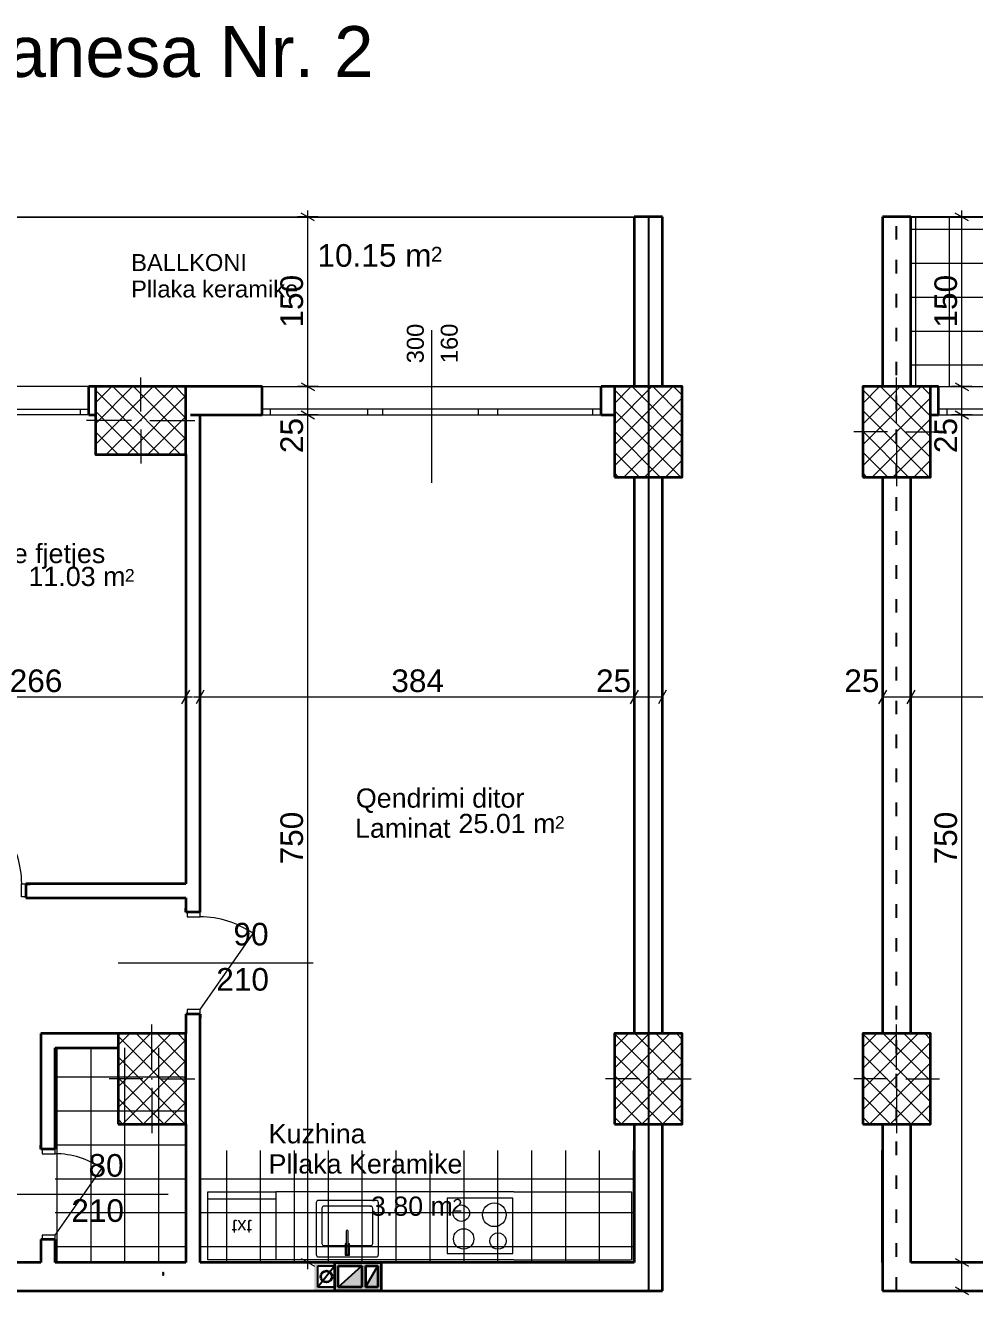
# Model space of a CAD drawing. Header units: centimetres. Extents: x 765 to 25620, y 224160 to 230516.
# Drawn here: x 8246 to 9086, y 229188 to 230311 of the extents above; entities that cross this region are included whole.
import ezdxf
from ezdxf.enums import TextEntityAlignment as Align

# ---------------------------------------------------------------- set-up
doc = ezdxf.new("R2010")
doc.units = ezdxf.units.CM
doc.header["$MEASUREMENT"] = 0
doc.linetypes.add('ACAD_ISO03W100', pattern=[30, 12, -18])
doc.linetypes.add('Small Dashed', pattern=[282.222222, 141.111111, -141.111111])
for name, color, linetype, lineweight, true_color in [('0_Pen_No__1#1_Pen_No__8', 7, 'Continuous', 35, 0xa80f02), ('0_Pen_No__8', 7, 'Continuous', 35, 0xa80f02), ('2D Drafting - General_Pen_No__8', 7, 'Continuous', 35, 0xa80f02), ('A-COLS_Pen_No__97#1_Pen_No__81', 7, 'Continuous', 20, 0x6a6a6a), ('Annotation - Text_Pen_No__8', 7, 'Continuous', 35, 0xa80f02), ('ARCHICAD Doors_Pen_No__23', 7, 'Continuous', 20, 0xff6600), ('ARCHICAD Doors_Pen_No__3', 7, 'Continuous', 18, 0xff6600), ('ARCHICAD Windows_Pen_No__23', 7, 'Continuous', 20, 0xff6600), ('ARCHICAD Windows_Pen_No__3', 7, 'Continuous', 18, 0xff6600), ('Interior - Furniture _Pen_No__81', 7, 'Continuous', 20, 0x6a6a6a), ('Structural - Shear_Pen_No__58', 7, 'Continuous', 25, 0xdf0000)]:
    doc.layers.add(name, color=color, linetype=linetype, lineweight=lineweight, true_color=true_color)
for name, color, linetype, lineweight in [('0_Pen_No__101', 252, 'Continuous', 13), ('ARCHICAD Door Markers_Pen_No__1', 7, 'Continuous', 13), ('ARCHICAD Door Markers_Pen_No__7', 7, 'Continuous', 35), ('ARCHICAD Doors_Pen_No__27', 7, 'Continuous', 35), ('ARCHICAD Window Markers_Pen_No__1', 7, 'Continuous', 13), ('ARCHICAD Window Markers_Pen_No__7', 7, 'Continuous', 35), ('ARCHICAD Windows_Pen_No__27', 7, 'Continuous', 35), ('Structural - Bearing_Pen_No__20', 1, 'Continuous', 0), ('Structural - Bearing_Pen_No__21', 7, 'Continuous', 35), ('Structural - Bearing_Pen_No__27', 7, 'Continuous', 35)]:
    doc.layers.add(name, color=color, linetype=linetype, lineweight=lineweight)
for name, color, linetype in [('ARCHICAD Door Markers', 7, 'Continuous'), ('ARCHICAD Doors', 7, 'Continuous'), ('ARCHICAD Window Markers', 7, 'Continuous'), ('ARCHICAD Windows', 7, 'Continuous'), ('Dimensioning - General', 7, 'Continuous'), ('Structural - Bearing', 7, 'Continuous')]:
    doc.layers.add(name, color=color, linetype=linetype)
doc.styles.add('GENERATED_STYLE_1', font='arial.ttf')
doc.styles.get("Standard").update_dxf_attribs({"font": 'arial.ttf'})
pattern_1 = [(45, (7503.37, 207240.939), (-9.192388, 9.192388), []), (135, (7503.37, 207240.939), (9.192388, 9.192388), [])]
pattern_2 = [(45, (7283.656, 207240.939), (-9.192388, 9.192388), []), (135, (7283.656, 207240.939), (9.192388, 9.192388), [])]

# ---------------------------------------------------------------- blocks, each defined once
blk = doc.blocks.new('Triple Window 22')
at = {"layer": 'ARCHICAD Windows_Pen_No__23', "color": 30, "linetype": 'Continuous', "lineweight": 20, "true_color": 0xff6600}
for p, q in [((-1500, 0), (-1425, 0)), ((-1425, 0), (-1425, -50)), ((-568, -50), (-568, 0)), ((-568, 0), (-500, 0)), ((-500, 0), (-432, 0)), ((-432, 0), (-432, -50)), ((412.5, -50), (412.5, 0)), ((412.5, 0), (500, 0)), ((500, 0), (587.5, 0)), ((587.5, 0), (587.5, -50)), ((1425, -50), (1425, 0)), ((1425, 0), (1500, 0)), ((-1425, -50), (-1500, -50)), ((-500, -50), (-568, -50)), ((-432, -50), (-500, -50)), ((500, -50), (412.5, -50)), ((587.5, -50), (500, -50)), ((1500, -50), (1425, -50))]:
    blk.add_line(p, q, dxfattribs=at)
at = {"layer": 'ARCHICAD Windows_Pen_No__27', "color": 7, "linetype": 'Continuous', "lineweight": 35}
for p, q in [((-1500, 0), (-1500, -50)), ((-1500, 0), (-1500, -50)), ((1500, 0), (1500, -50)), ((1500, 0), (1500, -50)), ((-1500, -50), (-1500, -250)), ((1500, -50), (1500, -250))]:
    blk.add_line(p, q, dxfattribs=at)
at = {"layer": 'ARCHICAD Windows_Pen_No__3', "color": 30, "linetype": 'Continuous', "lineweight": 18, "true_color": 0xff6600}
for p, q in [((-1500, 0), (1500, 0)), ((-1425, 0), (-568, 0)), ((-432, 0), (412.5, 0)), ((587.5, 0), (1425, 0)), ((-568, -50), (-1425, -50)), ((412.5, -50), (-432, -50)), ((1425, -50), (587.5, -50)), ((-1500, -250), (1500, -250))]:
    blk.add_line(p, q, dxfattribs=at)
blk = doc.blocks.new('Door 22_2')
at = {"layer": 'ARCHICAD Doors_Pen_No__23', "color": 30, "linetype": 'Continuous', "lineweight": 20, "true_color": 0xff6600}
for p, q in [((-410, 0), (-450, 0)), ((-450, 0), (-450, -115)), ((-410, -115), (-410, 0)), ((450, 0), (410, 0)), ((410, 0), (410, -115)), ((450, -115), (450, 0)), ((-450, -115), (-410, -115)), ((410, -115), (450, -115))]:
    blk.add_line(p, q, dxfattribs=at)
at = {"layer": 'ARCHICAD Doors_Pen_No__27', "color": 7, "linetype": 'Continuous', "lineweight": 35}
for p, q in [((-450, 0), (-487, 0)), ((-450, 0), (-487, 0)), ((-450, 0), (-450, -115)), ((-450, 0), (-450, -115)), ((450, 0), (450, -115)), ((450, 0), (450, -115)), ((450, 0), (487, 0)), ((450, 0), (487, 0)), ((-450, -125), (-487, -125)), ((-450, -125), (-487, -125)), ((-450, -115), (-450, -125)), ((-450, -115), (-450, -125)), ((450, -115), (450, -125)), ((450, -115), (450, -125)), ((450, -125), (487, -125)), ((450, -125), (487, -125))]:
    blk.add_line(p, q, dxfattribs=at)
at = {"layer": 'ARCHICAD Doors_Pen_No__3', "color": 30, "linetype": 'Continuous', "lineweight": 18, "true_color": 0xff6600}
blk.add_line((410, 0), (-262, 470), dxfattribs=at)
blk.add_arc((410, 0), 820, 145, 180, dxfattribs=at)
blk = doc.blocks.new('D Marker 22_3')
at = {"layer": 'ARCHICAD Door Markers_Pen_No__1', "color": 7, "linetype": 'Continuous', "lineweight": 13}
blk.add_line((0, -1125), (0, 600), dxfattribs=at)
at = {"layer": 'ARCHICAD Door Markers_Pen_No__7', "color": 7, "lineweight": 35, "style": 'GENERATED_STYLE_1'}
for tag, p in [('AC_MarkerText_3', (-369, -204)), ('AC_MarkerText_2', (31, -356))]:
    blk.add_attdef(tag, text='', height=200, rotation=270, dxfattribs=at).set_placement(p, align=Align.BOTTOM_LEFT)
blk = doc.blocks.new('Door 22')
at = {"layer": 'ARCHICAD Doors_Pen_No__23', "color": 30, "linetype": 'Continuous', "lineweight": 20, "true_color": 0xff6600}
for p, q in [((-360, 0), (-400, 0)), ((-400, 0), (-400, -115)), ((-360, -115), (-360, 0)), ((400, 0), (360, 0)), ((360, 0), (360, -115)), ((400, -115), (400, 0)), ((-400, -115), (-360, -115)), ((360, -115), (400, -115))]:
    blk.add_line(p, q, dxfattribs=at)
at = {"layer": 'ARCHICAD Doors_Pen_No__27', "color": 7, "linetype": 'Continuous', "lineweight": 35}
for p, q in [((-400, 0), (-437, 0)), ((-400, 0), (-437, 0)), ((-400, 0), (-400, -115)), ((-400, 0), (-400, -115)), ((400, 0), (400, -115)), ((400, 0), (400, -115)), ((400, 0), (437, 0)), ((400, 0), (437, 0)), ((-400, -125), (-437, -125)), ((-400, -125), (-437, -125)), ((-400, -115), (-400, -125)), ((-400, -115), (-400, -125)), ((400, -115), (400, -125)), ((400, -115), (400, -125)), ((400, -125), (437, -125)), ((400, -125), (437, -125))]:
    blk.add_line(p, q, dxfattribs=at)
at = {"layer": 'ARCHICAD Doors_Pen_No__3', "color": 30, "linetype": 'Continuous', "lineweight": 18, "true_color": 0xff6600}
blk.add_line((360, 0), (-230, 413), dxfattribs=at)
blk.add_arc((360, 0), 720, 145, 180, dxfattribs=at)
blk = doc.blocks.new('D Marker 22_2')
at = {"layer": 'ARCHICAD Door Markers_Pen_No__1', "color": 7, "linetype": 'Continuous', "lineweight": 13}
blk.add_line((0, 1000), (0, -725), dxfattribs=at)
at = {"layer": 'ARCHICAD Door Markers_Pen_No__7', "color": 7, "lineweight": 35, "style": 'GENERATED_STYLE_1'}
for tag, p in [('AC_MarkerText_3', (-369, 665)), ('AC_MarkerText_2', (31, 665))]:
    blk.add_attdef(tag, text='', height=200, rotation=270, dxfattribs=at).set_placement(p, align=Align.BOTTOM_LEFT)
blk = doc.blocks.new('Double Sash Window 22_2')
at = {"layer": 'ARCHICAD Windows_Pen_No__23', "color": 30, "linetype": 'Continuous', "lineweight": 20, "true_color": 0xff6600}
for p, q in [((-800, 0), (-725, 0)), ((-725, 0), (-725, -50)), ((-50, -50), (-50, 0)), ((-50, 0), (0, 0)), ((0, 0), (50, 0)), ((50, 0), (50, -50)), ((725, -50), (725, 0)), ((725, 0), (800, 0)), ((-725, -50), (-800, -50)), ((0, -50), (-50, -50)), ((50, -50), (0, -50)), ((800, -50), (725, -50))]:
    blk.add_line(p, q, dxfattribs=at)
at = {"layer": 'ARCHICAD Windows_Pen_No__27', "color": 7, "linetype": 'Continuous', "lineweight": 35}
for p, q in [((-800, 0), (-800, -50)), ((-800, 0), (-800, -50)), ((800, 0), (800, -50)), ((800, 0), (800, -50)), ((-800, -50), (-800, -250)), ((800, -50), (800, -250))]:
    blk.add_line(p, q, dxfattribs=at)
at = {"layer": 'ARCHICAD Windows_Pen_No__3', "color": 30, "linetype": 'Continuous', "lineweight": 18, "true_color": 0xff6600}
for p, q in [((-800, 0), (800, 0)), ((-725, 0), (-50, 0)), ((50, 0), (725, 0)), ((-50, -50), (-725, -50)), ((725, -50), (50, -50)), ((-800, -250), (800, -250))]:
    blk.add_line(p, q, dxfattribs=at)
blk = doc.blocks.new('W Marker 22')
at = {"layer": 'ARCHICAD Window Markers_Pen_No__1', "color": 7, "linetype": 'Continuous', "lineweight": 13}
blk.add_line((0, -750), (0, 600), dxfattribs=at)
at = {"layer": 'ARCHICAD Window Markers_Pen_No__7', "color": 7, "lineweight": 35, "style": 'GENERATED_STYLE_1'}
for tag, p in [('AC_MarkerText_2_1', (-24, -701)), ('AC_MarkerText_2_0', (276, -701))]:
    blk.add_attdef(tag, text='', height=150, rotation=90, dxfattribs=at).set_placement(p, align=Align.BOTTOM_LEFT)

msp = doc.modelspace()

# ---------------------------------------------------------------- hatches: boundary and pattern name
at = {"layer": 'A-COLS_Pen_No__97#1_Pen_No__81', "linetype": 'Continuous', "lineweight": 20, "true_color": 0x6a6a6a}
h = msp.add_hatch(color=251, dxfattribs=at)
h.paths.add_polyline_path([(8522.4, 229216.8), (8522.4, 229191.8), (8501.4, 229191.8), (8501.4, 229216.8)])
h.paths.add_polyline_path([(8519.4, 229213.8), (8504.4, 229213.8), (8504.4, 229194.8), (8519.4, 229194.8)], flags=0)
h = msp.add_hatch(color=251, dxfattribs=at)
h.paths.add_polyline_path([(8560.4, 229216.8), (8519.4, 229216.8), (8519.4, 229191.8), (8560.4, 229191.8)])
h.paths.add_polyline_path([(8546.4, 229213.8), (8557.4, 229213.8), (8557.4, 229194.8), (8546.4, 229194.8)], flags=0)
h.paths.add_polyline_path([(8543.4, 229213.8), (8543.4, 229194.8), (8522.4, 229194.8), (8522.4, 229213.8)], flags=0)
for points in [[(8543.4, 229213.8), (8543.4, 229194.8), (8522.4, 229194.8)], [(8546.4, 229194.8), (8557.4, 229194.8), (8557.4, 229213.8)]]:
    msp.add_hatch(color=251, dxfattribs=at).paths.add_polyline_path(points)
at = {"layer": 'Structural - Bearing', "linetype": 'Continuous', "lineweight": 0, "true_color": 0x000000}
h = msp.add_hatch(dxfattribs=at)
h.set_pattern_fill('CONCRETE_BLOCK', color=18, scale=0.1, style=0, pattern_type=2)
h.set_pattern_definition(pattern_2)
h.paths.add_polyline_path([(8307.6, 229991.7), (8307.6, 229931.7), (8387.6, 229931.7), (8387.6, 229991.7)])
h = msp.add_hatch(dxfattribs=at)
h.set_pattern_fill('CONCRETE_BLOCK', color=18, scale=0.1, style=0, pattern_type=2)
h.set_pattern_definition(pattern_2)
h.paths.add_polyline_path([(8766.8, 229911.7), (8826.8, 229911.7), (8826.8, 229991.7), (8766.8, 229991.7)])
h = msp.add_hatch(dxfattribs=at)
h.set_pattern_fill('CONCRETE_BLOCK', color=18, scale=0.1, style=0, pattern_type=2)
h.set_pattern_definition(pattern_1)
h.paths.add_polyline_path([(8986.5, 229911.7), (9046.5, 229911.7), (9046.5, 229991.7), (8986.5, 229991.7)])
h = msp.add_hatch(dxfattribs=at)
h.set_pattern_fill('CONCRETE_BLOCK', color=18, scale=0.1, style=0, pattern_type=2)
h.set_pattern_definition(pattern_2)
h.paths.add_polyline_path([(8327.6, 229339.3), (8387.6, 229339.3), (8387.6, 229419.3), (8327.6, 229419.3)])
h = msp.add_hatch(dxfattribs=at)
h.set_pattern_fill('CONCRETE_BLOCK', color=18, scale=0.1, style=0, pattern_type=2)
h.set_pattern_definition(pattern_2)
h.paths.add_polyline_path([(8766.8, 229339.3), (8826.8, 229339.3), (8826.8, 229419.3), (8766.8, 229419.3)])
h = msp.add_hatch(dxfattribs=at)
h.set_pattern_fill('CONCRETE_BLOCK', color=18, scale=0.1, style=0, pattern_type=2)
h.set_pattern_definition(pattern_1)
h.paths.add_polyline_path([(8986.5, 229339.3), (9046.5, 229339.3), (9046.5, 229419.3), (8986.5, 229419.3)])

# ---------------------------------------------------------------- linework, layer by layer
at = {"color": 2}
for p, q in [((8784.3, 230141.9), (8784.3, 229991.7)), ((9004, 230141.9), (9004, 229991.7))]:
    msp.add_line(p, q, dxfattribs=at)
at = {"color": 0}
for p, q in [((9004, 230141.9), (9363.4, 230141.9)), ((8504.4, 229194.8), (8504.4, 229213.8)), ((8504.4, 229213.8), (8519.4, 229213.8)), ((8519.4, 229213.8), (8504.4, 229194.8)), ((8504.4, 229194.8), (8504.4, 229213.8)), ((8504.4, 229213.8), (8519.4, 229213.8)), ((8519.4, 229213.8), (8519.4, 229194.8)), ((8543.4, 229213.8), (8522.4, 229213.8)), ((8522.4, 229213.8), (8522.4, 229194.8)), ((8522.4, 229194.8), (8543.4, 229213.8)), ((8557.4, 229213.8), (8546.4, 229213.8)), ((8546.4, 229213.8), (8546.4, 229194.8)), ((8546.4, 229194.8), (8557.4, 229213.8)), ((8519.4, 229194.8), (8504.4, 229194.8))]:
    msp.add_line(p, q, dxfattribs=at)
msp.add_lwpolyline([(8796.8, 229191.8), (8784.3, 229191.8), (7801.3, 229191.8), (7801.3, 229991.7), (8108.6, 229991.7), (8108.6, 230141.6), (8796.8, 230141.9), (8796.8, 229191.8)], dxfattribs=at)
at = {"color": 251, "linetype": 'ACAD_ISO03W100', "true_color": 0x6a6a6a}
msp.add_lwpolyline([(9565.2, 229191.8), (9016.5, 229191.8), (9016.5, 230141.9), (9727.7, 230141.9), (9727.7, 229419.3), (9727.7, 229414.5), (9565.2, 229414.5), (9565.2, 229191.8)], dxfattribs=at)
at = {"layer": '0_Pen_No__1#1_Pen_No__8', "color": 14, "linetype": 'Continuous', "lineweight": 35, "true_color": 0xa80f02}
for p, q in [((8519.4, 229191.8), (8519.4, 229216.8)), ((8519.4, 229216.8), (8560.4, 229216.8)), ((8522.4, 229194.8), (8522.4, 229213.8)), ((8522.4, 229213.8), (8543.4, 229213.8)), ((8543.4, 229213.8), (8543.4, 229194.8)), ((8546.4, 229213.8), (8546.4, 229194.8)), ((8546.4, 229213.8), (8557.4, 229213.8)), ((8557.4, 229213.8), (8557.4, 229194.8)), ((8560.4, 229216.8), (8560.4, 229191.8)), ((8560.4, 229191.8), (8519.4, 229191.8)), ((8543.4, 229194.8), (8522.4, 229194.8)), ((8557.4, 229194.8), (8546.4, 229194.8))]:
    msp.add_line(p, q, dxfattribs=at)
at = {"layer": '0_Pen_No__101', "color": 252, "linetype": 'Continuous', "lineweight": 13}
for p, q in [((9033.4, 229991.7), (9033.4, 230141.9)), ((9063.4, 229991.7), (9063.4, 230141.9)), ((9029, 230130.9), (9366.5, 230130.9)), ((9029, 230100.9), (9366.5, 230100.9)), ((9029, 230070.9), (9366.5, 230070.9)), ((9029, 230040.9), (9366.5, 230040.9)), ((9029, 230010.9), (9366.5, 230010.9)), ((8273.7, 229216.8), (8273.7, 229406.8)), ((8303.7, 229216.8), (8303.7, 229406.8)), ((8333.7, 229216.8), (8333.7, 229406.8)), ((8363.7, 229216.8), (8363.7, 229406.8)), ((8271.8, 229380.9), (8387.6, 229380.9)), ((8271.8, 229350.9), (8387.6, 229350.9)), ((8271.8, 229320.9), (8387.6, 229320.9)), ((8423.7, 229216.8), (8423.7, 229315.8)), ((8453.7, 229216.8), (8453.7, 229315.8)), ((8483.7, 229216.8), (8483.7, 229315.8)), ((8513.7, 229216.8), (8513.7, 229315.8)), ((8543.7, 229216.8), (8543.7, 229315.8)), ((8573.7, 229216.8), (8573.7, 229315.8)), ((8603.7, 229216.8), (8603.7, 229315.8)), ((8633.7, 229216.8), (8633.7, 229315.8)), ((8663.7, 229216.8), (8663.7, 229315.8)), ((8693.7, 229216.8), (8693.7, 229315.8)), ((8723.7, 229216.8), (8723.7, 229315.8)), ((8753.7, 229216.8), (8753.7, 229315.8)), ((8783.7, 229216.8), (8783.7, 229315.8)), ((9003.4, 229216.8), (9003.4, 229315.8)), ((8271.8, 229290.9), (8387.6, 229290.9)), ((8400.1, 229290.9), (8784.3, 229290.9)), ((8271.8, 229260.9), (8387.6, 229260.9)), ((8400.1, 229260.9), (8784.3, 229260.9)), ((8271.8, 229230.9), (8387.6, 229230.9)), ((8400.1, 229230.9), (8784.3, 229230.9))]:
    msp.add_line(p, q, dxfattribs=at)
at = {"layer": '2D Drafting - General_Pen_No__8', "color": 14, "linetype": 'Continuous', "lineweight": 35, "true_color": 0xa80f02}
msp.add_circle((8511.9, 229204.3), 5, dxfattribs=at)
at = {"layer": 'Dimensioning - General', "color": 7, "linetype": 'Continuous', "lineweight": 13}
for p, q in [((8495.5, 230141.9), (8495.5, 230147.7)), ((9074.2, 230141.9), (9074.2, 230147.7)), ((8504.5, 230141.9), (8486.5, 230141.9)), ((8501.5, 230138.4), (8489.5, 230145.3)), ((8495.5, 229991.7), (8495.5, 230141.9)), ((9083.2, 230141.9), (9065.2, 230141.9)), ((9080.2, 230138.4), (9068.2, 230145.3)), ((9074.2, 229991.7), (9074.2, 230141.9)), ((8504.5, 229991.7), (8486.5, 229991.7)), ((8504.5, 229991.7), (8486.5, 229991.7)), ((8489.5, 229995.2), (8501.5, 229988.2)), ((8489.5, 229995.2), (8501.5, 229988.2)), ((8495.5, 229966.7), (8495.5, 229991.7)), ((9083.2, 229991.7), (9065.2, 229991.7)), ((9083.2, 229991.7), (9065.2, 229991.7)), ((9068.2, 229995.2), (9080.2, 229988.2)), ((9068.2, 229995.2), (9080.2, 229988.2)), ((9074.2, 229966.7), (9074.2, 229991.7)), ((8504.5, 229966.7), (8486.5, 229966.7)), ((8504.5, 229966.7), (8486.5, 229966.7)), ((8489.5, 229970.2), (8501.5, 229963.2)), ((8489.5, 229970.2), (8501.5, 229963.2)), ((8495.5, 229216.8), (8495.5, 229966.7)), ((9083.2, 229966.7), (9065.2, 229966.7)), ((9083.2, 229966.7), (9065.2, 229966.7)), ((9068.2, 229970.2), (9080.2, 229963.2)), ((9068.2, 229970.2), (9080.2, 229963.2)), ((9074.2, 229216.8), (9074.2, 229966.7)), ((8384.1, 229711.2), (8391, 229723.2)), ((8387.6, 229708.2), (8387.6, 229726.2)), ((8403.5, 229723.2), (8396.6, 229711.2)), ((8400.1, 229708.2), (8400.1, 229726.2)), ((8787.7, 229723.2), (8780.8, 229711.2)), ((8787.7, 229723.2), (8780.8, 229711.2)), ((8784.3, 229708.2), (8784.3, 229726.2)), ((8812.7, 229723.2), (8805.8, 229711.2)), ((8812.7, 229723.2), (8805.8, 229711.2)), ((8809.3, 229708.2), (8809.3, 229726.2)), ((8809.3, 229708.2), (8809.3, 229726.2)), ((9007.5, 229723.2), (9000.5, 229711.2)), ((9007.5, 229723.2), (9000.5, 229711.2)), ((9004, 229708.2), (9004, 229726.2)), ((9032.5, 229723.2), (9025.5, 229711.2)), ((9032.5, 229723.2), (9025.5, 229711.2)), ((9029, 229708.2), (9029, 229726.2)), ((9029, 229708.2), (9029, 229726.2)), ((8121.3, 229717.2), (8387.6, 229717.2)), ((8387.6, 229717.2), (8393.4, 229717.2)), ((8394.2, 229717.2), (8400.1, 229717.2)), ((8400.1, 229717.2), (8784.3, 229717.2)), ((8400.1, 229717.2), (8784.3, 229717.2)), ((8784.3, 229717.2), (8809.3, 229717.2)), ((9004, 229717.2), (9029, 229717.2)), ((9029, 229717.2), (9379, 229717.2)), ((8504.5, 229216.8), (8486.5, 229216.8)), ((8489.5, 229220.3), (8501.5, 229213.4)), ((8495.5, 229210.9), (8495.5, 229216.8)), ((9083.2, 229216.8), (9065.2, 229216.8)), ((9083.2, 229216.8), (9065.2, 229216.8)), ((9068.2, 229220.3), (9080.2, 229213.4)), ((9068.2, 229220.3), (9080.2, 229213.4)), ((9074.2, 229191.8), (9074.2, 229216.8)), ((9083.2, 229191.8), (9065.2, 229191.8)), ((9083.2, 229191.8), (9065.2, 229191.8)), ((9068.2, 229195.3), (9080.2, 229188.4)), ((9068.2, 229195.3), (9080.2, 229188.4))]:
    msp.add_line(p, q, dxfattribs=at)
at = {"layer": 'Interior - Furniture _Pen_No__81', "color": 251, "linetype": 'Continuous', "lineweight": 20, "true_color": 0x6a6a6a}
for p, q in [((8407.1, 229279.2), (8467.1, 229279.2)), ((8407.1, 229219.2), (8407.1, 229279.2)), ((8407.1, 229273.2), (8467.1, 229273.2)), ((8500.4, 229279.2), (8467.1, 229279.2)), ((8467.1, 229279.2), (8467.1, 229219.2)), ((8560.4, 229279.2), (8500.4, 229279.2)), ((8555.9, 229271.7), (8504.9, 229271.7)), ((8617.9, 229279.2), (8560.4, 229279.2)), ((8677.9, 229279.2), (8617.9, 229279.2)), ((8676.9, 229273.7), (8618.9, 229273.7)), ((8618.9, 229273.7), (8618.9, 229224.7)), ((8676.9, 229224.7), (8676.9, 229273.7)), ((8677.9, 229279.2), (8781.9, 229279.2)), ((8781.9, 229279.2), (8781.9, 229219.2)), ((8502.9, 229269.7), (8502.9, 229223.7)), ((8507.9, 229264.7), (8507.9, 229233.7)), ((8550.9, 229266.7), (8509.9, 229266.7)), ((8552.9, 229233.7), (8552.9, 229264.7)), ((8557.9, 229223.7), (8557.9, 229269.7)), ((8529.5, 229244.5), (8529.5, 229224.7)), ((8531.3, 229224.7), (8531.3, 229244.5)), ((8509.9, 229231.7), (8550.9, 229231.7)), ((8528.4, 229233.4), (8528.4, 229229.9)), ((8529.5, 229233.4), (8528.4, 229233.4)), ((8528.4, 229229.9), (8529.5, 229229.9)), ((8529.5, 229229.8), (8528.4, 229229.8)), ((8528.4, 229229.8), (8528.4, 229223.3)), ((8529.5, 229229.9), (8529.5, 229233.4)), ((8529.5, 229224.7), (8529.5, 229229.8)), ((8532.4, 229233.4), (8531.3, 229233.4)), ((8531.3, 229233.4), (8531.3, 229229.9)), ((8531.3, 229229.9), (8532.4, 229229.9)), ((8532.4, 229229.8), (8531.3, 229229.8)), ((8531.3, 229229.8), (8531.3, 229224.7)), ((8532.4, 229229.9), (8532.4, 229233.4)), ((8532.4, 229223.3), (8532.4, 229229.8)), ((8467.1, 229219.2), (8407.1, 229219.2)), ((8500.4, 229219.2), (8467.1, 229219.2)), ((8560.4, 229219.2), (8500.4, 229219.2)), ((8504.9, 229221.7), (8555.9, 229221.7)), ((8528.4, 229223.3), (8532.4, 229223.3)), ((8617.9, 229219.2), (8560.4, 229219.2)), ((8677.9, 229219.2), (8617.9, 229219.2)), ((8618.9, 229224.7), (8676.9, 229224.7)), ((8677.9, 229219.2), (8781.9, 229219.2))]:
    msp.add_line(p, q, dxfattribs=at)
for centre, major_axis, start_param, end_param in [((8504.9, 229269.7), (1.41, 1.41), 0.785398, 2.356194), ((8555.9, 229269.7), (-1.41, 1.41), 3.926991, 5.497787), ((8509.9, 229264.7), (1.41, 1.41), 0.785398, 2.356194), ((8550.9, 229264.7), (-1.41, 1.41), 3.926991, 5.497787), ((8631.3, 229260.4), (5.13, 5.13), 2.35619449019202, 8.639379797371607), ((8660.5, 229259), (7.42, 7.42), 2.356194490192212, 8.639379797371799), ((8530.4, 229244.5), (-0.636, 0.636), 3.929561, 7.071153), ((8633.4, 229237.6), (-6.36, 6.36), 0.785398, 7.068583), ((8663.8, 229235.7), (5.13, 5.13), 2.356194490192034, 8.63937979737162), ((8509.9, 229233.7), (-1.41, 1.41), 0.785398, 2.356194), ((8550.9, 229233.7), (1.41, 1.41), 3.926991, 5.497787), ((8504.9, 229223.7), (-1.41, 1.41), 0.785398, 2.356194), ((8530.4, 229224.7), (-0.636, 0.636), 0.785398, 3.926991), ((8530.4, 229224.7), (-0.636, 0.636), 0.785398, 3.926991), ((8555.9, 229223.7), (1.41, 1.41), 3.926991, 5.497787)]:
    msp.add_ellipse(centre, major_axis=major_axis, ratio=1, start_param=start_param, end_param=end_param, dxfattribs=at)
msp.add_point((8550.9, 229266.7), dxfattribs=at)
at = {"layer": 'Structural - Bearing_Pen_No__20', "color": 1, "linetype": 'Continuous', "lineweight": 0}
for p, q in [((8347.6, 229969.7), (8347.6, 229999.7)), ((9016.5, 229959.7), (9016.5, 229999.7)), ((8339.6, 229961.7), (8299.6, 229961.7)), ((8355.6, 229961.7), (8395.6, 229961.7)), ((8347.6, 229953.7), (8347.6, 229923.7)), ((9008.5, 229951.7), (8978.5, 229951.7)), ((9024.5, 229951.7), (9054.5, 229951.7)), ((9016.5, 229943.7), (9016.5, 229903.7)), ((8357.6, 229387.3), (8357.6, 229427.3)), ((8796.8, 229387.3), (8796.8, 229427.3)), ((9016.5, 229387.3), (9016.5, 229427.3)), ((8349.6, 229379.3), (8319.6, 229379.3)), ((8357.6, 229371.3), (8357.6, 229331.3)), ((8365.6, 229379.3), (8395.6, 229379.3)), ((8788.8, 229379.3), (8758.8, 229379.3)), ((8796.8, 229371.3), (8796.8, 229331.3)), ((8804.8, 229379.3), (8834.8, 229379.3)), ((9008.5, 229379.3), (8978.5, 229379.3)), ((9016.5, 229371.3), (9016.5, 229331.3)), ((9024.5, 229379.3), (9054.5, 229379.3))]:
    msp.add_line(p, q, dxfattribs=at)
for p in [(8347.6, 229961.7), (9016.5, 229951.7), (8357.6, 229379.3), (8796.8, 229379.3), (9016.5, 229379.3)]:
    msp.add_point(p, dxfattribs=at)
at = {"layer": 'Structural - Bearing_Pen_No__21', "color": 7, "linetype": 'Continuous', "lineweight": 35, "flags": 128}
for points in [[(8307.6, 229991.7), (8307.6, 229931.7), (8387.6, 229931.7), (8387.6, 229991.7)], [(8766.8, 229911.7), (8826.8, 229911.7), (8826.8, 229991.7), (8766.8, 229991.7)], [(8986.5, 229911.7), (9046.5, 229911.7), (9046.5, 229991.7), (8986.5, 229991.7)], [(8327.6, 229339.3), (8387.6, 229339.3), (8387.6, 229419.3), (8327.6, 229419.3)], [(8766.8, 229339.3), (8826.8, 229339.3), (8826.8, 229419.3), (8766.8, 229419.3)], [(8986.5, 229339.3), (9046.5, 229339.3), (9046.5, 229419.3), (8986.5, 229419.3)]]:
    msp.add_lwpolyline(points, close=True, dxfattribs=at)
at = {"layer": 'Structural - Bearing_Pen_No__27', "color": 7, "linetype": 'Continuous', "lineweight": 35}
for p, q in [((8301.8, 229971.7), (8301.8, 229991.7)), ((8455, 229971.7), (8455, 229991.7)), ((8755, 229971.7), (8755, 229991.7)), ((9053.6, 229971.7), (9053.6, 229991.7)), ((8301.8, 229966.7), (8301.8, 229971.7)), ((8455, 229966.7), (8455, 229971.7)), ((8755, 229966.7), (8755, 229971.7)), ((9053.6, 229966.7), (9053.6, 229971.7)), ((8246, 229551.8), (8249.7, 229551.8)), ((8246, 229551.8), (8246, 229540.3)), ((8246, 229540.3), (8246, 229539.3)), ((8246, 229539.3), (8249.7, 229539.3)), ((8387.6, 229526.6), (8387.6, 229530.3)), ((8400.1, 229526.6), (8400.1, 229530.3)), ((8388.6, 229526.6), (8387.6, 229526.6)), ((8400.1, 229526.6), (8388.6, 229526.6)), ((8387.6, 229436.6), (8387.6, 229432.9)), ((8388.6, 229436.6), (8387.6, 229436.6)), ((8400.1, 229436.6), (8388.6, 229436.6)), ((8400.1, 229436.6), (8400.1, 229432.9)), ((8259.3, 229317), (8259.3, 229320.7)), ((8260.3, 229317), (8259.3, 229317)), ((8271.8, 229317), (8260.3, 229317)), ((8271.8, 229317), (8271.8, 229320.7)), ((8259.3, 229237), (8259.3, 229233.3)), ((8260.3, 229237), (8259.3, 229237)), ((8271.8, 229237), (8260.3, 229237)), ((8271.8, 229237), (8271.8, 229233.3))]:
    msp.add_line(p, q, dxfattribs=at)
at = {"layer": 'Structural - Bearing_Pen_No__27', "color": 7, "linetype": 'Continuous', "lineweight": 35, "flags": 128}
for points in [[(8784.3, 230141.9), (8784.3, 229991.7)], [(8809.3, 230141.9), (8784.3, 230141.9)], [(8809.3, 229991.7), (8809.3, 230141.9)], [(9004, 230141.9), (9004, 229991.7)], [(9029, 230141.9), (9004, 230141.9)], [(9029, 229991.7), (9029, 230141.9)], [(8307.6, 229991.7), (8301.8, 229991.7)], [(8391.8, 229991.7), (8387.6, 229991.7)], [(8455, 229991.7), (8391.8, 229991.7)], [(8766.8, 229991.7), (8755, 229991.7)], [(9053.6, 229991.7), (9046.5, 229991.7)], [(8301.8, 229966.7), (8307.6, 229966.7)], [(8391.8, 229966.7), (8416.8, 229966.7)], [(8400.1, 229526.6), (8400.1, 229966.7)], [(8416.8, 229966.7), (8455, 229966.7)], [(8755, 229966.7), (8766.8, 229966.7)], [(9046.5, 229966.7), (9053.6, 229966.7)], [(8387.6, 229931.7), (8387.6, 229551.8)], [(8784.3, 229911.7), (8784.3, 229419.3)], [(8809.3, 229419.3), (8809.3, 229911.7)], [(9004, 229911.7), (9004, 229419.3)], [(9029, 229419.3), (9029, 229911.7)], [(8387.6, 229551.8), (8246, 229551.8)], [(8246, 229539.3), (8387.6, 229539.3)], [(8387.6, 229539.3), (8387.6, 229526.6)], [(8387.6, 229436.6), (8387.6, 229419.3)], [(8400.1, 229216.8), (8400.1, 229436.6)], [(8327.6, 229419.3), (8259.3, 229419.3)], [(8259.3, 229419.3), (8259.3, 229406.8)], [(8259.3, 229406.8), (8259.3, 229317)], [(8271.8, 229406.8), (8327.6, 229406.8)], [(8271.8, 229317), (8271.8, 229406.8)], [(8387.6, 229339.3), (8387.6, 229216.8)], [(8784.3, 229339.3), (8784.3, 229216.8)], [(8809.3, 229191.8), (8809.3, 229339.3)], [(9004, 229339.3), (9004, 229191.8)], [(9029, 229216.8), (9029, 229339.3)], [(8259.3, 229237), (8259.3, 229216.8)], [(8271.8, 229216.8), (8271.8, 229237)], [(8259.3, 229216.8), (8233.6, 229216.8)], [(8387.6, 229216.8), (8271.8, 229216.8)], [(8784.3, 229216.8), (8400.1, 229216.8)], [(9329, 229216.8), (9029, 229216.8)], [(8233.6, 229191.8), (8809.3, 229191.8)], [(9004, 229191.8), (9565.2, 229191.8)]]:
    msp.add_lwpolyline(points, dxfattribs=at)
at = {"layer": 'Structural - Shear_Pen_No__58', "color": 12, "linetype": 'Small Dashed', "lineweight": 25, "true_color": 0xdf0000}
msp.add_line((8367.6, 229207.6), (8367.6, 229205.9), dxfattribs=at)
for p in [(8367.6, 229207.6), (8367.6, 229207.6), (8367.6, 229205.9), (8367.6, 229205.9), (8796.8, 229192.6), (8796.8, 229192.6), (9016.5, 229192.6), (9016.5, 229192.6)]:
    msp.add_point(p, dxfattribs=at)

# ---------------------------------------------------------------- block references
at = {"layer": 'ARCHICAD Door Markers', "color": 7, "lineweight": 13}
ref = msp.add_blockref('D Marker 22_3', (8387.6, 229481.6), dxfattribs=dict(at, xscale=0.1, yscale=0.1, zscale=0.1, rotation=90))
ref.add_attrib('AC_MarkerText_2', '90', dxfattribs={"layer": 'ARCHICAD Door Markers_Pen_No__7', "color": 7, "lineweight": 35, "height": 20, "style": 'GENERATED_STYLE_1'}).set_placement((8429.7, 229491.3), align=Align.BOTTOM_LEFT)
ref.add_attrib('AC_MarkerText_3', '210', dxfattribs={"layer": 'ARCHICAD Door Markers_Pen_No__7', "color": 7, "lineweight": 35, "height": 20, "style": 'GENERATED_STYLE_1'}).set_placement((8414.5, 229451.3), align=Align.BOTTOM_LEFT)
ref = msp.add_blockref('D Marker 22_2', (8271.8, 229277), dxfattribs=dict(at, xscale=0.1, yscale=0.1, zscale=0.1, rotation=270))
ref.add_attrib('AC_MarkerText_2', '80', dxfattribs={"layer": 'ARCHICAD Door Markers_Pen_No__7', "color": 7, "lineweight": 35, "height": 20, "style": 'GENERATED_STYLE_1'}).set_placement((8301.4, 229286.7), align=Align.BOTTOM_LEFT)
ref.add_attrib('AC_MarkerText_3', '210', dxfattribs={"layer": 'ARCHICAD Door Markers_Pen_No__7', "color": 7, "lineweight": 35, "height": 20, "style": 'GENERATED_STYLE_1'}).set_placement((8286.2, 229246.7), align=Align.BOTTOM_LEFT)
at = {"layer": 'ARCHICAD Doors', "color": 7, "linetype": 'Continuous', "lineweight": 13, "xscale": -0.1, "yscale": 0.1, "zscale": 100}
msp.add_blockref('Door 22_2', (8201, 229551.8), dxfattribs=at)
at = {"layer": 'ARCHICAD Doors', "color": 7, "linetype": 'Continuous', "lineweight": 13, "xscale": 0.1, "yscale": 0.1, "zscale": 100, "rotation": 270}
for name, p in [('Door 22_2', (8400.1, 229481.6)), ('Door 22', (8271.8, 229277))]:
    msp.add_blockref(name, p, dxfattribs=at)
at = {"layer": 'ARCHICAD Window Markers', "color": 7, "lineweight": 13}
ref = msp.add_blockref('W Marker 22', (8605, 229966.7), dxfattribs=dict(at, xscale=0.1, yscale=0.1, zscale=0.1, rotation=180))
ref.add_attrib('iShowSillTo', '300', dxfattribs={"layer": 'ARCHICAD Window Markers_Pen_No__7', "color": 7, "lineweight": 35, "height": 15, "rotation": 90, "style": 'GENERATED_STYLE_1'}).set_placement((8602.6, 230012.4), align=Align.BOTTOM_LEFT)
ref.add_attrib('AC_MarkerText_3', '160', dxfattribs={"layer": 'ARCHICAD Window Markers_Pen_No__7', "color": 7, "lineweight": 35, "height": 15, "rotation": 90, "style": 'GENERATED_STYLE_1'}).set_placement((8632.6, 230012.5), align=Align.BOTTOM_LEFT)
at = {"layer": 'ARCHICAD Windows', "color": 21, "linetype": 'Continuous', "lineweight": 18, "true_color": 0xff9955, "yscale": 0.1, "zscale": 100, "rotation": 180}
for name, p, xscale in [('Double Sash Window 22_2', (8221.8, 229966.7), 0.1), ('Triple Window 22', (8605, 229966.7), -0.1), ('Triple Window 22', (9203.6, 229966.7), -0.1)]:
    msp.add_blockref(name, p, dxfattribs=dict(at, xscale=xscale))

# ---------------------------------------------------------------- texts
at = {"color": 0, "insert": (8186.8, 230310.7), "char_height": 45, "attachment_point": 1}
msp.add_mtext_dynamic_manual_height_columns('Banesa Nr. 2', width=718.053, gutter_width=1, heights=[0], dxfattribs=at)
at = {"layer": '0_Pen_No__8', "color": 14, "true_color": 0xa80f02, "style": 'GENERATED_STYLE_1'}
for s, height, p in [('10.15 m', 20, (8504, 230097.8)), ('2', 13.2, (8604.4, 230102.2)), ('11.03 m', 17, (8248.3, 229815.3)), ('2', 11.2, (8333.6, 229819.1)), ('25.01 m', 17, (8628.8, 229596.7)), ('2', 11.2, (8714.1, 229600.5)), ('3.80 m', 17, (8551.3, 229258.1)), ('2', 11.2, (8623.5, 229261.8))]:
    msp.add_text(s, height=height, dxfattribs=at).set_placement(p)
at = {"layer": 'Annotation - Text_Pen_No__8', "color": 14, "true_color": 0xa80f02, "style": 'GENERATED_STYLE_1'}
for s, height, p in [('BALLKONI', 15, (8339.2, 230094)), ('Pllaka keramike', 15, (8339.1, 230070.6)), ('Dhome e fjetjes', 17, (8151.3, 229835.6)), ('Qendrimi ditor', 17, (8538, 229619.2)), ('Laminat', 17, (8537.3, 229592.6)), ('Kuzhina', 17, (8460.8, 229322.2)), ('Pllaka Keramike', 17, (8460.7, 229295.5))]:
    msp.add_text(s, height=height, dxfattribs=at).set_placement(p)
at = {"layer": 'Dimensioning - General', "color": 7, "lineweight": 13, "char_height": 20, "attachment_point": 7, "rotation": 90, "style": 'GENERATED_STYLE_1'}
for s, insert in [('\\A1;150', (8491.5, 230044)), ('\\A1;150', (9070.2, 230044)), ('\\A1;25', (8491.5, 229932.9)), ('\\A1;25', (9070.2, 229932.9)), ('\\A1;750', (8491.5, 229569)), ('\\A1;750', (9070.2, 229569))]:
    msp.add_mtext(s, dxfattribs=dict(at, insert=insert))
at = {"layer": 'Dimensioning - General', "color": 7, "lineweight": 13, "char_height": 20, "attachment_point": 7, "style": 'GENERATED_STYLE_1'}
for s, insert in [('\\A1;266', (8231.7, 229721.2)), ('\\A1;384', (8569.4, 229721.2)), ('\\A1;25', (8750.5, 229721.2)), ('\\A1;25', (8970.2, 229721.2))]:
    msp.add_mtext(s, dxfattribs=dict(at, insert=insert))
at = {"layer": 'Interior - Furniture _Pen_No__81', "color": 251, "linetype": 'Continuous', "lineweight": 20, "true_color": 0x6a6a6a, "style": 'GENERATED_STYLE_1', "text_generation_flag": 4}
msp.add_attdef('txt', text='F', height=12, dxfattribs=at).set_placement((8437.1, 229248.5), align=Align.MIDDLE_CENTER)

doc.saveas('drawing.dxf')
